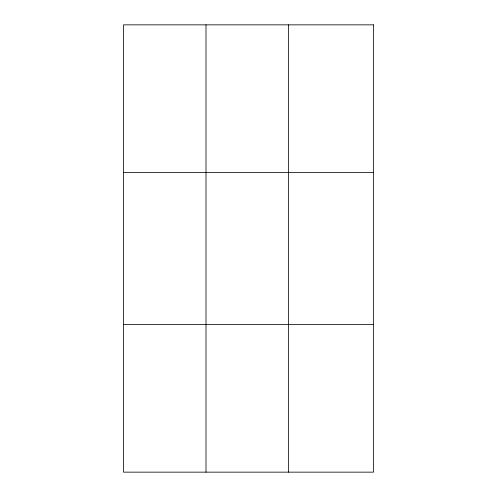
<?xml version="1.0" encoding="UTF-8"?>
<svg xmlns="http://www.w3.org/2000/svg" width="497" height="497" viewBox="0 0 497 497"><rect width="100%" height="100%" fill="white"/><g stroke="black" fill="none" stroke-linecap="round" stroke-linejoin="round"><path stroke-width="0.75" d="M206 24.85L206 472.15M288.502 24.85L288.502 472.15M123.492 172.459L373.508 172.459M123.492 324.541L373.508 324.541M373.508 24.85L373.508 472.15L123.492 472.15L123.492 24.85L373.508 24.85"/></g></svg>
